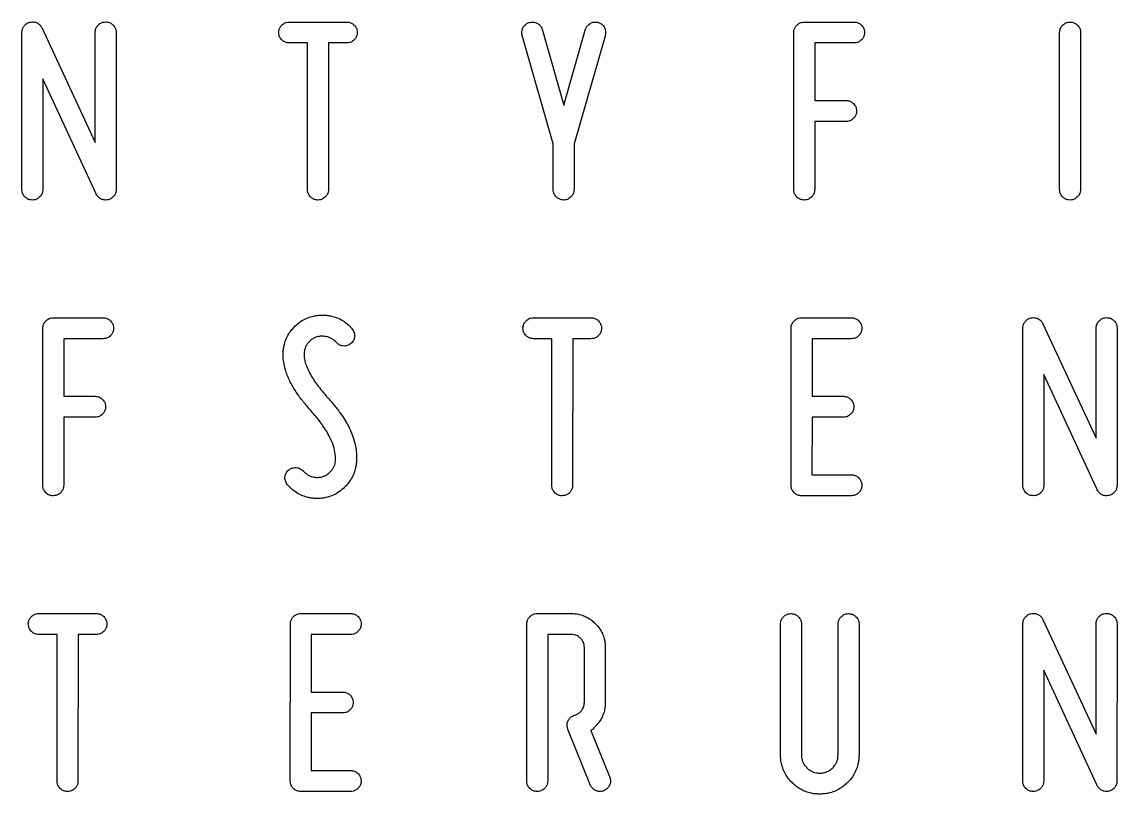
# Model space of a CAD drawing. Header units: millimetres. Extents: x 0 to 1221, y 0 to 920.
# Drawn here: x 327.9 to 590.5, y 473.3 to 658.4 of the extents above; entities that cross this region are included whole.
import ezdxf

# ---------------------------------------------------------------- set-up
doc = ezdxf.new("R2010")
doc.units = ezdxf.units.MM

msp = doc.modelspace()

# ---------------------------------------------------------------- linework, layer by layer
at = {"color": 7, "linetype": 'Continuous', "lineweight": 25}
for p, q in [((332.66, 657.09), (345.48, 629.48)), ((392, 658.37), (405.8, 658.37)), ((452.64, 656.68), (457.81, 638.45)), ((457.81, 638.45), (462.96, 656.46)), ((515.48, 658.37), (527.43, 658.37)), ((327.91, 618.22), (327.92, 655.9)), ((345.48, 629.48), (345.49, 655.89)), ((350.51, 655.89), (350.5, 618.19)), ((455.27, 629.2), (447.87, 655.11)), ((467.73, 654.95), (460.29, 629.17)), ((512.96, 618.22), (512.97, 655.86)), ((576.69, 618.22), (576.7, 655.86)), ((581.72, 655.86), (581.71, 618.22)), ((396.39, 653.35), (392, 653.35)), ((396.38, 618.22), (396.39, 653.35)), ((401.41, 653.35), (401.4, 618.22)), ((405.8, 653.35), (401.41, 653.35)), ((517.99, 653.35), (517.99, 639.55)), ((527.43, 653.35), (517.99, 653.35)), ((332.94, 644.76), (332.93, 618.22)), ((345.63, 617.34), (332.94, 644.76)), ((517.99, 639.55), (525.51, 639.55)), ((517.98, 634.53), (517.98, 618.22)), ((525.51, 634.53), (517.98, 634.53)), ((455.27, 618.22), (455.27, 629.2)), ((460.29, 629.17), (460.29, 618.22)), ((335.43, 587.48), (347.38, 587.48)), ((399.88, 588.11), (400.45, 588.11)), ((450.55, 587.48), (464.35, 587.48)), ((514.83, 587.48), (526.79, 587.48)), ((572.64, 586.2), (585.46, 558.59)), ((332.91, 547.33), (332.92, 584.97)), ((400.2, 583.06), (399.85, 583.06)), ((512.31, 547.33), (512.32, 584.97)), ((567.89, 547.34), (567.9, 585.01)), ((585.46, 558.59), (585.47, 585)), ((590.49, 585), (590.48, 547.3)), ((337.94, 582.46), (337.93, 568.66)), ((347.38, 582.46), (337.94, 582.46)), ((454.94, 582.46), (450.55, 582.47)), ((454.93, 547.33), (454.94, 582.46)), ((459.96, 582.46), (459.95, 547.33)), ((464.35, 582.46), (459.96, 582.46)), ((517.34, 582.46), (517.34, 568.66)), ((526.78, 582.46), (517.34, 582.46)), ((390.54, 578.64), (390.54, 579.17)), ((395.55, 578.92), (395.55, 578.67)), ((572.92, 573.87), (572.91, 547.33)), ((585.61, 546.45), (572.92, 573.87)), ((337.93, 568.66), (345.46, 568.66)), ((517.34, 568.66), (524.87, 568.66)), ((337.93, 563.64), (337.93, 547.33)), ((345.46, 563.64), (337.93, 563.64)), ((517.34, 563.64), (517.33, 549.84)), ((524.87, 563.64), (517.34, 563.64)), ((403.11, 553.39), (403.11, 553.76)), ((398.49, 549.22), (398.71, 549.22)), ((517.33, 549.84), (526.78, 549.84)), ((398.74, 544.17), (398.21, 544.17)), ((526.77, 544.82), (514.82, 544.82)), ((331.96, 516.6), (345.76, 516.59)), ((394.78, 516.59), (406.73, 516.59)), ((451.47, 516.6), (459.63, 516.59)), ((572.62, 515.31), (585.44, 487.7)), ((392.26, 476.45), (392.27, 514.09)), ((448.95, 476.45), (448.96, 514.09)), ((509.79, 482.72), (509.8, 514.06)), ((514.81, 514.05), (514.81, 482.72)), ((523.59, 482.72), (523.6, 514.05)), ((528.62, 514.05), (528.61, 482.72)), ((567.87, 476.45), (567.88, 514.12)), ((585.44, 487.7), (585.45, 514.11)), ((590.47, 514.11), (590.46, 476.41)), ((336.35, 511.58), (331.96, 511.58)), ((336.34, 476.45), (336.35, 511.58)), ((341.37, 511.57), (341.36, 476.44)), ((345.76, 511.57), (341.37, 511.57)), ((397.29, 511.58), (397.29, 497.77)), ((406.73, 511.57), (397.29, 511.58)), ((453.98, 511.58), (453.97, 476.45)), ((459.63, 511.57), (453.98, 511.58)), ((462.76, 495.26), (462.76, 508.44)), ((467.78, 508.44), (467.78, 495.26)), ((572.9, 502.98), (572.89, 476.45)), ((585.59, 475.56), (572.9, 502.98)), ((397.29, 497.77), (404.82, 497.77)), ((397.29, 492.76), (397.28, 478.95)), ((404.81, 492.75), (397.29, 492.76)), ((464.26, 475.35), (458.9, 488.61)), ((464.3, 488.55), (468.78, 477.51)), ((397.28, 478.95), (406.72, 478.95)), ((406.72, 473.93), (394.77, 473.94))]:
    msp.add_line(p, q, dxfattribs=at)
for points, knots in [([(327.92, 655.9), (327.93, 656.07), (327.95, 656.51), (328.2, 657.14), (328.51, 657.5), (328.66, 657.67)], [0, 0, 0, 0, 0.266278, 0.667605, 1, 1, 1, 1]), ([(328.66, 657.67), (328.79, 657.79), (329.12, 658.08), (329.73, 658.36), (330.21, 658.39), (330.43, 658.4)], [0, 0, 0, 0, 0.266237, 0.669734, 1, 1, 1, 1]), ([(330.43, 658.4), (330.61, 658.4), (331.05, 658.37), (331.69, 658.13), (332.06, 657.82), (332.22, 657.68)], [0, 0, 0, 0, 0.265482, 0.679431, 1, 1, 1, 1]), ([(332.22, 657.68), (332.26, 657.64), (332.34, 657.54), (332.49, 657.34), (332.59, 657.19), (332.66, 657.09)], [0, 0, 0, 0, 0.254864, 0.509733, 1, 1, 1, 1]), ([(345.49, 655.89), (345.5, 656.07), (345.52, 656.5), (345.76, 657.14), (346.08, 657.5), (346.22, 657.66)], [0, 0, 0, 0, 0.266278, 0.667604, 1, 1, 1, 1]), ([(346.22, 657.66), (346.35, 657.78), (346.68, 658.07), (347.3, 658.35), (347.78, 658.39), (348, 658.4)], [0, 0, 0, 0, 0.266236, 0.669732, 1, 1, 1, 1]), ([(348, 658.4), (348.17, 658.39), (348.61, 658.37), (349.24, 658.13), (349.6, 657.81), (349.77, 657.66)], [0, 0, 0, 0, 0.266278, 0.667601, 1, 1, 1, 1]), ([(349.77, 657.66), (349.89, 657.53), (350.18, 657.21), (350.46, 656.59), (350.49, 656.11), (350.51, 655.89)], [0, 0, 0, 0, 0.266237, 0.66974, 1, 1, 1, 1]), ([(389.49, 655.86), (389.5, 656.04), (389.52, 656.48), (389.76, 657.11), (390.08, 657.47), (390.23, 657.64)], [0, 0, 0, 0, 0.266276, 0.667601, 1, 1, 1, 1]), ([(390.23, 657.64), (390.36, 657.75), (390.68, 658.05), (391.3, 658.33), (391.78, 658.36), (392, 658.37)], [0, 0, 0, 0, 0.266236, 0.669736, 1, 1, 1, 1]), ([(405.8, 658.37), (405.98, 658.36), (406.41, 658.34), (407.05, 658.09), (407.41, 657.78), (407.57, 657.63)], [0, 0, 0, 0, 0.266276, 0.667604, 1, 1, 1, 1]), ([(407.57, 657.63), (407.69, 657.5), (407.98, 657.17), (408.26, 656.56), (408.3, 656.08), (408.31, 655.86)], [0, 0, 0, 0, 0.266235, 0.669732, 1, 1, 1, 1]), ([(447.78, 655.86), (447.79, 656.04), (447.81, 656.48), (448.05, 657.11), (448.36, 657.48), (448.5, 657.64)], [0, 0, 0, 0, 0.265361, 0.674713, 1, 1, 1, 1]), ([(448.5, 657.64), (448.63, 657.75), (448.95, 658.05), (449.56, 658.33), (450.04, 658.36), (450.26, 658.37)], [0, 0, 0, 0, 0.266226, 0.661962, 1, 1, 1, 1]), ([(450.26, 658.37), (450.43, 658.36), (450.88, 658.34), (451.51, 658.1), (451.88, 657.79), (452.05, 657.65)], [0, 0, 0, 0, 0.265481, 0.679435, 1, 1, 1, 1]), ([(452.05, 657.65), (452.12, 657.57), (452.26, 657.41), (452.48, 657.09), (452.58, 656.84), (452.64, 656.68)], [0, 0, 0, 0, 0.280456, 0.561064, 1, 1, 1, 1]), ([(462.96, 656.46), (463, 656.58), (463.07, 656.82), (463.28, 657.24), (463.51, 657.49), (463.65, 657.65)], [0, 0, 0, 0, 0.271566, 0.543089, 1, 1, 1, 1]), ([(463.65, 657.65), (463.78, 657.76), (464.12, 658.06), (464.73, 658.33), (465.21, 658.36), (465.41, 658.37)], [0, 0, 0, 0, 0.26946, 0.690257, 1, 1, 1, 1]), ([(465.41, 658.37), (465.59, 658.36), (466.02, 658.34), (466.65, 658.1), (467, 657.78), (467.17, 657.63)], [0, 0, 0, 0, 0.273816, 0.665205, 1, 1, 1, 1]), ([(467.17, 657.63), (467.28, 657.5), (467.56, 657.16), (467.81, 656.54), (467.84, 656.06), (467.85, 655.86)], [0, 0, 0, 0, 0.267425, 0.685847, 1, 1, 1, 1]), ([(512.97, 655.86), (512.98, 656.04), (513, 656.48), (513.25, 657.11), (513.56, 657.47), (513.71, 657.64)], [0, 0, 0, 0, 0.266276, 0.667601, 1, 1, 1, 1]), ([(513.71, 657.64), (513.84, 657.75), (514.17, 658.05), (514.78, 658.33), (515.26, 658.36), (515.48, 658.37)], [0, 0, 0, 0, 0.266236, 0.669736, 1, 1, 1, 1]), ([(527.43, 658.37), (527.61, 658.36), (528.04, 658.34), (528.68, 658.09), (529.04, 657.78), (529.2, 657.63)], [0, 0, 0, 0, 0.266277, 0.667604, 1, 1, 1, 1]), ([(529.2, 657.63), (529.32, 657.5), (529.61, 657.17), (529.89, 656.56), (529.93, 656.08), (529.94, 655.86)], [0, 0, 0, 0, 0.266235, 0.669732, 1, 1, 1, 1]), ([(576.7, 655.86), (576.71, 656.04), (576.74, 656.47), (576.98, 657.11), (577.3, 657.47), (577.44, 657.63)], [0, 0, 0, 0, 0.266276, 0.667601, 1, 1, 1, 1]), ([(577.44, 657.63), (577.57, 657.75), (577.9, 658.05), (578.52, 658.32), (579, 658.36), (579.21, 658.37)], [0, 0, 0, 0, 0.266236, 0.669736, 1, 1, 1, 1]), ([(579.21, 658.37), (579.39, 658.36), (579.83, 658.34), (580.46, 658.1), (580.82, 657.78), (580.99, 657.63)], [0, 0, 0, 0, 0.266277, 0.667604, 1, 1, 1, 1]), ([(580.99, 657.63), (581.1, 657.5), (581.4, 657.18), (581.68, 656.56), (581.71, 656.08), (581.72, 655.86)], [0, 0, 0, 0, 0.266235, 0.669732, 1, 1, 1, 1]), ([(390.23, 654.09), (390.11, 654.22), (389.82, 654.55), (389.54, 655.17), (389.5, 655.65), (389.49, 655.86)], [0, 0, 0, 0, 0.266239, 0.669748, 1, 1, 1, 1]), ([(392, 653.35), (391.82, 653.36), (391.39, 653.39), (390.75, 653.63), (390.39, 653.95), (390.23, 654.09)], [0, 0, 0, 0, 0.266276, 0.667604, 1, 1, 1, 1]), ([(407.57, 654.09), (407.44, 653.97), (407.11, 653.68), (406.5, 653.4), (406.02, 653.37), (405.8, 653.35)], [0, 0, 0, 0, 0.266235, 0.669735, 1, 1, 1, 1]), ([(408.31, 655.86), (408.3, 655.68), (408.28, 655.25), (408.03, 654.61), (407.72, 654.25), (407.57, 654.09)], [0, 0, 0, 0, 0.266279, 0.667608, 1, 1, 1, 1]), ([(447.87, 655.11), (447.86, 655.18), (447.83, 655.3), (447.79, 655.55), (447.78, 655.74), (447.78, 655.86)], [0, 0, 0, 0, 0.255283, 0.510575, 1, 1, 1, 1]), ([(467.85, 655.86), (467.85, 655.78), (467.85, 655.61), (467.82, 655.3), (467.76, 655.09), (467.73, 654.95)], [0, 0, 0, 0, 0.2725583, 0.5451641, 1, 1, 1, 1]), ([(529.2, 654.1), (529.07, 653.98), (528.75, 653.69), (528.13, 653.4), (527.65, 653.37), (527.43, 653.35)], [0, 0, 0, 0, 0.268049, 0.666958, 1, 1, 1, 1]), ([(529.94, 655.86), (529.93, 655.68), (529.9, 655.24), (529.65, 654.62), (529.34, 654.26), (529.2, 654.1)], [0, 0, 0, 0, 0.271529, 0.673325, 1, 1, 1, 1]), ([(525.51, 639.55), (525.69, 639.54), (526.13, 639.52), (526.76, 639.27), (527.12, 638.96), (527.29, 638.81)], [0, 0, 0, 0, 0.266277, 0.667604, 1, 1, 1, 1]), ([(527.29, 638.81), (527.4, 638.68), (527.7, 638.35), (527.98, 637.74), (528.01, 637.26), (528.02, 637.04)], [0, 0, 0, 0, 0.266236, 0.669735, 1, 1, 1, 1]), ([(528.02, 637.04), (528.01, 636.86), (527.99, 636.43), (527.75, 635.8), (527.43, 635.43), (527.28, 635.27)], [0, 0, 0, 0, 0.266277, 0.667602, 1, 1, 1, 1]), ([(527.28, 635.27), (527.15, 635.15), (526.83, 634.86), (526.21, 634.58), (525.73, 634.55), (525.51, 634.53)], [0, 0, 0, 0, 0.266238, 0.669734, 1, 1, 1, 1]), ([(328.65, 616.45), (328.53, 616.58), (328.24, 616.91), (327.96, 617.53), (327.93, 618.01), (327.91, 618.22)], [0, 0, 0, 0, 0.266236, 0.669735, 1, 1, 1, 1]), ([(332.93, 618.22), (332.92, 618.05), (332.9, 617.61), (332.65, 616.98), (332.34, 616.62), (332.19, 616.45)], [0, 0, 0, 0, 0.266277, 0.667602, 1, 1, 1, 1]), ([(346.23, 616.46), (346.16, 616.53), (346.02, 616.67), (345.81, 616.96), (345.7, 617.19), (345.63, 617.34)], [0, 0, 0, 0, 0.270339, 0.540607, 1, 1, 1, 1]), ([(350.5, 618.19), (350.49, 618.02), (350.46, 617.59), (350.22, 616.98), (349.91, 616.62), (349.77, 616.46)], [0, 0, 0, 0, 0.267544, 0.667423, 1, 1, 1, 1]), ([(397.12, 616.45), (397, 616.58), (396.71, 616.91), (396.43, 617.52), (396.39, 618.01), (396.38, 618.22)], [0, 0, 0, 0, 0.266236, 0.669734, 1, 1, 1, 1]), ([(401.4, 618.22), (401.39, 618.05), (401.37, 617.61), (401.12, 616.98), (400.81, 616.61), (400.66, 616.45)], [0, 0, 0, 0, 0.266277, 0.667602, 1, 1, 1, 1]), ([(456.02, 616.45), (455.9, 616.58), (455.6, 616.9), (455.32, 617.52), (455.28, 618), (455.27, 618.22)], [0, 0, 0, 0, 0.268048, 0.666958, 1, 1, 1, 1]), ([(460.29, 618.22), (460.28, 618.05), (460.25, 617.61), (460.01, 616.98), (459.69, 616.61), (459.55, 616.45)], [0, 0, 0, 0, 0.266277, 0.667602, 1, 1, 1, 1]), ([(513.7, 616.45), (513.58, 616.58), (513.29, 616.91), (513.01, 617.52), (512.98, 618.01), (512.96, 618.22)], [0, 0, 0, 0, 0.266236, 0.669734, 1, 1, 1, 1]), ([(517.98, 618.22), (517.97, 618.05), (517.95, 617.61), (517.7, 616.98), (517.39, 616.61), (517.24, 616.45)], [0, 0, 0, 0, 0.266277, 0.667602, 1, 1, 1, 1]), ([(577.43, 616.45), (577.31, 616.58), (577.02, 616.91), (576.74, 617.52), (576.71, 618.01), (576.69, 618.22)], [0, 0, 0, 0, 0.266236, 0.669734, 1, 1, 1, 1]), ([(581.71, 618.22), (581.7, 618.05), (581.68, 617.61), (581.44, 616.98), (581.12, 616.61), (580.97, 616.45)], [0, 0, 0, 0, 0.266277, 0.667602, 1, 1, 1, 1]), ([(330.42, 615.71), (330.25, 615.72), (329.81, 615.75), (329.18, 615.99), (328.81, 616.31), (328.65, 616.45)], [0, 0, 0, 0, 0.266276, 0.667604, 1, 1, 1, 1]), ([(332.19, 616.45), (332.06, 616.33), (331.73, 616.04), (331.12, 615.76), (330.64, 615.73), (330.42, 615.71)], [0, 0, 0, 0, 0.266236, 0.669736, 1, 1, 1, 1]), ([(347.99, 615.71), (347.81, 615.72), (347.38, 615.74), (346.74, 615.98), (346.39, 616.31), (346.23, 616.46)], [0, 0, 0, 0, 0.272776, 0.656947, 1, 1, 1, 1]), ([(349.77, 616.46), (349.64, 616.34), (349.31, 616.04), (348.69, 615.76), (348.2, 615.72), (347.99, 615.71)], [0, 0, 0, 0, 0.268991, 0.675474, 1, 1, 1, 1]), ([(398.89, 615.71), (398.71, 615.72), (398.28, 615.75), (397.64, 615.99), (397.28, 616.31), (397.12, 616.45)], [0, 0, 0, 0, 0.266276, 0.667604, 1, 1, 1, 1]), ([(400.66, 616.45), (400.53, 616.33), (400.2, 616.04), (399.59, 615.76), (399.11, 615.73), (398.89, 615.71)], [0, 0, 0, 0, 0.266236, 0.669736, 1, 1, 1, 1]), ([(457.78, 615.71), (457.6, 615.72), (457.16, 615.75), (456.54, 616), (456.18, 616.31), (456.02, 616.45)], [0, 0, 0, 0, 0.271529, 0.673328, 1, 1, 1, 1]), ([(459.55, 616.45), (459.42, 616.33), (459.09, 616.04), (458.47, 615.76), (457.99, 615.73), (457.78, 615.71)], [0, 0, 0, 0, 0.266236, 0.669736, 1, 1, 1, 1]), ([(515.47, 615.71), (515.3, 615.72), (514.86, 615.75), (514.23, 615.99), (513.86, 616.31), (513.7, 616.45)], [0, 0, 0, 0, 0.266276, 0.667604, 1, 1, 1, 1]), ([(517.24, 616.45), (517.11, 616.33), (516.78, 616.04), (516.17, 615.76), (515.69, 615.73), (515.47, 615.71)], [0, 0, 0, 0, 0.266236, 0.669738, 1, 1, 1, 1]), ([(579.2, 615.71), (579.03, 615.72), (578.59, 615.75), (577.96, 615.99), (577.59, 616.31), (577.43, 616.45)], [0, 0, 0, 0, 0.266276, 0.667604, 1, 1, 1, 1]), ([(580.97, 616.45), (580.84, 616.33), (580.52, 616.04), (579.9, 615.76), (579.42, 615.73), (579.2, 615.71)], [0, 0, 0, 0, 0.266236, 0.669738, 1, 1, 1, 1]), ([(332.92, 584.97), (332.93, 585.15), (332.95, 585.59), (333.2, 586.22), (333.51, 586.58), (333.66, 586.75)], [0, 0, 0, 0, 0.266277, 0.667602, 1, 1, 1, 1]), ([(333.66, 586.75), (333.79, 586.86), (334.12, 587.16), (334.73, 587.44), (335.21, 587.47), (335.43, 587.48)], [0, 0, 0, 0, 0.266236, 0.669738, 1, 1, 1, 1]), ([(347.38, 587.48), (347.56, 587.47), (347.99, 587.45), (348.63, 587.21), (348.99, 586.89), (349.15, 586.74)], [0, 0, 0, 0, 0.266277, 0.667604, 1, 1, 1, 1]), ([(349.15, 586.74), (349.27, 586.61), (349.56, 586.29), (349.84, 585.67), (349.88, 585.19), (349.89, 584.97)], [0, 0, 0, 0, 0.266236, 0.669734, 1, 1, 1, 1]), ([(390.54, 579.17), (390.56, 579.5), (390.62, 580.16), (390.86, 581.3), (391.31, 582.59), (392.01, 583.84), (392.81, 584.89), (393.39, 585.45), (393.67, 585.73)], [0, 0, 0, 0, 0.1319, 0.264977, 0.469394, 0.679785, 0.838721, 1, 1, 1, 1]), ([(393.67, 585.73), (394.14, 586.11), (394.99, 586.79), (396.43, 587.51), (397.71, 587.9), (398.87, 588.08), (399.55, 588.1), (399.88, 588.11)], [0, 0, 0, 0, 0.2638594, 0.4804047, 0.7032866, 0.8508017, 1, 1, 1, 1]), ([(400.45, 588.11), (400.78, 588.09), (401.43, 588.04), (402.55, 587.81), (403.79, 587.39), (405.02, 586.71), (406.08, 585.91), (406.65, 585.31), (406.94, 585)], [0, 0, 0, 0, 0.1322933, 0.2658778, 0.4617462, 0.6633211, 0.8302201, 1, 1, 1, 1]), ([(448.04, 584.98), (448.05, 585.15), (448.08, 585.59), (448.32, 586.22), (448.64, 586.58), (448.78, 586.75)], [0, 0, 0, 0, 0.266277, 0.667601, 1, 1, 1, 1]), ([(448.78, 586.75), (448.91, 586.86), (449.24, 587.16), (449.85, 587.44), (450.34, 587.47), (450.55, 587.48)], [0, 0, 0, 0, 0.266236, 0.669736, 1, 1, 1, 1]), ([(464.35, 587.48), (464.53, 587.47), (464.97, 587.45), (465.6, 587.21), (465.96, 586.89), (466.13, 586.74)], [0, 0, 0, 0, 0.266277, 0.667604, 1, 1, 1, 1]), ([(466.13, 586.74), (466.24, 586.61), (466.54, 586.29), (466.82, 585.67), (466.85, 585.19), (466.86, 584.97)], [0, 0, 0, 0, 0.266236, 0.669735, 1, 1, 1, 1]), ([(512.32, 584.97), (512.33, 585.15), (512.36, 585.59), (512.6, 586.22), (512.92, 586.58), (513.06, 586.75)], [0, 0, 0, 0, 0.266277, 0.667602, 1, 1, 1, 1]), ([(513.06, 586.75), (513.19, 586.86), (513.52, 587.16), (514.14, 587.44), (514.62, 587.47), (514.83, 587.48)], [0, 0, 0, 0, 0.266236, 0.669738, 1, 1, 1, 1]), ([(526.79, 587.48), (526.96, 587.47), (527.4, 587.45), (528.03, 587.21), (528.39, 586.89), (528.56, 586.74)], [0, 0, 0, 0, 0.266277, 0.667604, 1, 1, 1, 1]), ([(528.56, 586.74), (528.67, 586.61), (528.97, 586.29), (529.25, 585.67), (529.28, 585.19), (529.29, 584.97)], [0, 0, 0, 0, 0.266236, 0.669735, 1, 1, 1, 1]), ([(567.9, 585.01), (567.91, 585.18), (567.94, 585.62), (568.18, 586.25), (568.5, 586.62), (568.64, 586.78)], [0, 0, 0, 0, 0.266278, 0.667608, 1, 1, 1, 1]), ([(568.64, 586.78), (568.77, 586.9), (569.1, 587.19), (569.71, 587.47), (570.2, 587.5), (570.41, 587.52)], [0, 0, 0, 0, 0.266236, 0.669736, 1, 1, 1, 1]), ([(570.41, 587.52), (570.59, 587.51), (571.03, 587.48), (571.67, 587.24), (572.04, 586.93), (572.2, 586.79)], [0, 0, 0, 0, 0.265482, 0.679431, 1, 1, 1, 1]), ([(572.2, 586.79), (572.24, 586.75), (572.32, 586.65), (572.47, 586.46), (572.57, 586.3), (572.64, 586.2)], [0, 0, 0, 0, 0.254864, 0.509733, 1, 1, 1, 1]), ([(585.47, 585), (585.48, 585.18), (585.5, 585.62), (585.74, 586.25), (586.06, 586.61), (586.2, 586.77)], [0, 0, 0, 0, 0.266278, 0.667608, 1, 1, 1, 1]), ([(586.2, 586.77), (586.33, 586.89), (586.66, 587.19), (587.28, 587.46), (587.76, 587.5), (587.98, 587.51)], [0, 0, 0, 0, 0.266235, 0.669734, 1, 1, 1, 1]), ([(587.98, 587.51), (588.15, 587.5), (588.59, 587.48), (589.22, 587.24), (589.58, 586.92), (589.75, 586.77)], [0, 0, 0, 0, 0.266277, 0.667604, 1, 1, 1, 1]), ([(589.75, 586.77), (589.87, 586.64), (590.16, 586.32), (590.44, 585.7), (590.47, 585.22), (590.49, 585)], [0, 0, 0, 0, 0.266238, 0.669745, 1, 1, 1, 1]), ([(349.15, 583.21), (349.02, 583.09), (348.7, 582.8), (348.08, 582.51), (347.6, 582.48), (347.38, 582.46)], [0, 0, 0, 0, 0.26805, 0.666959, 1, 1, 1, 1]), ([(349.89, 584.97), (349.88, 584.79), (349.85, 584.36), (349.6, 583.73), (349.29, 583.37), (349.15, 583.21)], [0, 0, 0, 0, 0.271528, 0.673324, 1, 1, 1, 1]), ([(399.85, 583.06), (399.57, 583.05), (399.07, 583.02), (398.36, 582.81), (397.66, 582.49), (397.24, 582.15), (397, 581.96)], [0, 0, 0, 0, 0.267998, 0.484327, 0.706863, 1, 1, 1, 1]), ([(403.24, 581.65), (403.02, 581.86), (402.62, 582.23), (401.94, 582.64), (401.15, 582.95), (400.55, 583.02), (400.2, 583.06)], [0, 0, 0, 0, 0.265909, 0.474225, 0.688647, 1, 1, 1, 1]), ([(407.69, 583.09), (407.67, 582.91), (407.61, 582.45), (407.33, 581.84), (407.01, 581.5), (406.88, 581.36)], [0, 0, 0, 0, 0.275619, 0.71832, 1, 1, 1, 1]), ([(406.94, 585), (407.06, 584.85), (407.38, 584.44), (407.66, 583.77), (407.68, 583.27), (407.69, 583.09)], [0, 0, 0, 0, 0.276899, 0.746841, 1, 1, 1, 1]), ([(448.78, 583.2), (448.66, 583.33), (448.37, 583.66), (448.09, 584.28), (448.06, 584.76), (448.04, 584.98)], [0, 0, 0, 0, 0.266238, 0.669745, 1, 1, 1, 1]), ([(450.55, 582.47), (450.38, 582.48), (449.94, 582.5), (449.31, 582.74), (448.94, 583.06), (448.78, 583.2)], [0, 0, 0, 0, 0.266276, 0.667604, 1, 1, 1, 1]), ([(466.13, 583.2), (466, 583.08), (465.67, 582.79), (465.05, 582.51), (464.57, 582.48), (464.35, 582.46)], [0, 0, 0, 0, 0.266236, 0.669738, 1, 1, 1, 1]), ([(466.86, 584.97), (466.85, 584.8), (466.83, 584.36), (466.59, 583.73), (466.27, 583.36), (466.13, 583.2)], [0, 0, 0, 0, 0.266278, 0.667609, 1, 1, 1, 1]), ([(528.56, 583.21), (528.43, 583.09), (528.1, 582.8), (527.49, 582.51), (527, 582.48), (526.78, 582.46)], [0, 0, 0, 0, 0.26805, 0.666959, 1, 1, 1, 1]), ([(529.29, 584.97), (529.28, 584.79), (529.26, 584.36), (529.01, 583.73), (528.7, 583.37), (528.56, 583.21)], [0, 0, 0, 0, 0.271528, 0.673325, 1, 1, 1, 1]), ([(397, 581.96), (396.78, 581.75), (396.4, 581.37), (396, 580.7), (395.67, 579.92), (395.6, 579.3), (395.55, 578.92)], [0, 0, 0, 0, 0.264868, 0.464464, 0.669882, 1, 1, 1, 1]), ([(405.18, 580.71), (404.98, 580.72), (404.51, 580.76), (403.81, 581.07), (403.43, 581.46), (403.24, 581.65)], [0, 0, 0, 0, 0.271913, 0.64381, 1, 1, 1, 1]), ([(406.88, 581.36), (406.75, 581.26), (406.42, 580.99), (405.83, 580.74), (405.37, 580.72), (405.18, 580.71)], [0, 0, 0, 0, 0.2642, 0.695354, 1, 1, 1, 1]), ([(396.96, 565.5), (396.34, 566.2), (395.11, 567.62), (393.46, 569.91), (392.04, 572.37), (391.12, 574.7), (390.62, 576.82), (390.56, 578.03), (390.54, 578.64)], [0, 0, 0, 0, 0.187988, 0.37711, 0.565307, 0.757073, 0.877358, 1, 1, 1, 1]), ([(395.55, 578.67), (395.59, 578.21), (395.65, 577.28), (396.28, 575.37), (397.53, 573.03), (399.48, 570.31), (400.98, 568.61), (401.76, 567.72)], [0, 0, 0, 0, 0.1067545, 0.2175183, 0.4676095, 0.724508, 1, 1, 1, 1]), ([(345.46, 568.66), (345.64, 568.65), (346.08, 568.63), (346.71, 568.39), (347.07, 568.07), (347.23, 567.92)], [0, 0, 0, 0, 0.266277, 0.667603, 1, 1, 1, 1]), ([(347.23, 567.92), (347.35, 567.79), (347.65, 567.47), (347.92, 566.85), (347.96, 566.37), (347.97, 566.15)], [0, 0, 0, 0, 0.266236, 0.669734, 1, 1, 1, 1]), ([(401.76, 567.72), (402.33, 567.07), (403.46, 565.77), (405.16, 563.39), (406.78, 560.51), (407.73, 557.7), (408.11, 555.44), (408.14, 554.39), (408.16, 553.85)], [0, 0, 0, 0, 0.1654735, 0.3319391, 0.5609116, 0.7969582, 0.8979185, 1, 1, 1, 1]), ([(524.87, 568.66), (525.04, 568.65), (525.48, 568.63), (526.11, 568.39), (526.47, 568.07), (526.64, 567.92)], [0, 0, 0, 0, 0.266276, 0.667604, 1, 1, 1, 1]), ([(526.64, 567.92), (526.76, 567.79), (527.05, 567.47), (527.33, 566.85), (527.36, 566.37), (527.38, 566.15)], [0, 0, 0, 0, 0.266236, 0.669735, 1, 1, 1, 1]), ([(347.97, 566.15), (347.96, 565.98), (347.94, 565.54), (347.7, 564.91), (347.38, 564.54), (347.23, 564.38)], [0, 0, 0, 0, 0.266277, 0.667601, 1, 1, 1, 1]), ([(403.11, 553.76), (403.06, 554.42), (402.96, 555.78), (402.16, 558.09), (400.82, 560.61), (398.98, 563.18), (397.61, 564.75), (396.96, 565.5)], [0, 0, 0, 0, 0.146997, 0.300273, 0.537376, 0.779742, 1, 1, 1, 1]), ([(527.38, 566.15), (527.37, 565.98), (527.34, 565.54), (527.1, 564.91), (526.78, 564.54), (526.64, 564.38)], [0, 0, 0, 0, 0.266277, 0.667602, 1, 1, 1, 1]), ([(347.23, 564.38), (347.1, 564.26), (346.78, 563.97), (346.16, 563.69), (345.68, 563.66), (345.46, 563.64)], [0, 0, 0, 0, 0.266238, 0.669732, 1, 1, 1, 1]), ([(526.64, 564.38), (526.51, 564.26), (526.18, 563.97), (525.56, 563.69), (525.08, 563.66), (524.87, 563.64)], [0, 0, 0, 0, 0.266238, 0.669733, 1, 1, 1, 1]), ([(391.81, 550.97), (391.96, 551.09), (392.32, 551.37), (392.95, 551.57), (393.41, 551.59), (393.6, 551.6)], [0, 0, 0, 0, 0.285776, 0.705177, 1, 1, 1, 1]), ([(393.6, 551.6), (393.79, 551.57), (394.3, 551.49), (394.94, 551.16), (395.31, 550.82), (395.45, 550.69)], [0, 0, 0, 0, 0.27602, 0.724936, 1, 1, 1, 1]), ([(401.66, 550.37), (401.88, 550.59), (402.26, 550.96), (402.66, 551.61), (402.99, 552.39), (403.06, 553), (403.11, 553.39)], [0, 0, 0, 0, 0.26697, 0.461984, 0.662667, 1, 1, 1, 1]), ([(408.12, 553.1), (408.1, 552.78), (408.04, 552.12), (407.79, 550.99), (407.35, 549.7), (406.65, 548.46), (405.85, 547.41), (405.27, 546.86), (404.99, 546.58)], [0, 0, 0, 0, 0.131707, 0.264608, 0.468575, 0.678488, 0.838079, 1, 1, 1, 1]), ([(408.16, 553.85), (408.16, 553.79), (408.16, 553.67), (408.15, 553.41), (408.13, 553.23), (408.12, 553.1)], [0, 0, 0, 0, 0.250608, 0.501216, 1, 1, 1, 1]), ([(390.97, 549.22), (390.99, 549.39), (391.06, 549.86), (391.35, 550.48), (391.68, 550.83), (391.81, 550.97)], [0, 0, 0, 0, 0.263165, 0.709101, 1, 1, 1, 1]), ([(391.72, 547.3), (391.6, 547.46), (391.28, 547.87), (391, 548.54), (390.98, 549.04), (390.97, 549.22)], [0, 0, 0, 0, 0.276899, 0.74684, 1, 1, 1, 1]), ([(395.45, 550.69), (395.67, 550.47), (396.05, 550.08), (396.7, 549.67), (397.49, 549.33), (398.11, 549.26), (398.49, 549.22)], [0, 0, 0, 0, 0.2668691, 0.4640852, 0.6670699, 1, 1, 1, 1]), ([(398.71, 549.22), (399, 549.23), (399.52, 549.26), (400.25, 549.47), (400.97, 549.81), (401.41, 550.17), (401.66, 550.37)], [0, 0, 0, 0, 0.268549, 0.479864, 0.69725, 1, 1, 1, 1]), ([(526.78, 549.84), (526.95, 549.83), (527.39, 549.81), (528.02, 549.57), (528.38, 549.25), (528.55, 549.1)], [0, 0, 0, 0, 0.266279, 0.667597, 1, 1, 1, 1]), ([(528.55, 549.1), (528.66, 548.97), (528.96, 548.65), (529.24, 548.03), (529.27, 547.55), (529.28, 547.33)], [0, 0, 0, 0, 0.266236, 0.669735, 1, 1, 1, 1]), ([(333.65, 545.56), (333.53, 545.69), (333.24, 546.02), (332.96, 546.64), (332.92, 547.12), (332.91, 547.33)], [0, 0, 0, 0, 0.266236, 0.669735, 1, 1, 1, 1]), ([(337.93, 547.33), (337.92, 547.16), (337.9, 546.72), (337.65, 546.09), (337.34, 545.73), (337.19, 545.56)], [0, 0, 0, 0, 0.266277, 0.667602, 1, 1, 1, 1]), ([(398.21, 544.17), (397.89, 544.19), (397.24, 544.25), (396.11, 544.49), (394.83, 544.94), (393.6, 545.63), (392.55, 546.44), (392, 547.01), (391.72, 547.3)], [0, 0, 0, 0, 0.131826, 0.264848, 0.467452, 0.675971, 0.836759, 1, 1, 1, 1]), ([(404.99, 546.58), (404.52, 546.2), (403.67, 545.5), (402.24, 544.78), (400.96, 544.39), (399.78, 544.19), (399.09, 544.17), (398.74, 544.17)], [0, 0, 0, 0, 0.263706, 0.477893, 0.698342, 0.848275, 1, 1, 1, 1]), ([(455.67, 545.56), (455.55, 545.69), (455.26, 546.02), (454.98, 546.64), (454.95, 547.12), (454.93, 547.33)], [0, 0, 0, 0, 0.266236, 0.669734, 1, 1, 1, 1]), ([(459.95, 547.33), (459.94, 547.16), (459.92, 546.72), (459.68, 546.09), (459.36, 545.73), (459.21, 545.56)], [0, 0, 0, 0, 0.266277, 0.667601, 1, 1, 1, 1]), ([(513.05, 545.56), (512.93, 545.69), (512.64, 546.02), (512.36, 546.64), (512.33, 547.12), (512.31, 547.33)], [0, 0, 0, 0, 0.266236, 0.669735, 1, 1, 1, 1]), ([(529.28, 547.33), (529.27, 547.15), (529.25, 546.72), (529, 546.09), (528.69, 545.73), (528.55, 545.57)], [0, 0, 0, 0, 0.271532, 0.673332, 1, 1, 1, 1]), ([(568.63, 545.56), (568.51, 545.69), (568.22, 546.02), (567.94, 546.64), (567.91, 547.12), (567.89, 547.34)], [0, 0, 0, 0, 0.266236, 0.669735, 1, 1, 1, 1]), ([(572.91, 547.33), (572.9, 547.16), (572.88, 546.72), (572.64, 546.09), (572.32, 545.73), (572.17, 545.56)], [0, 0, 0, 0, 0.266277, 0.667602, 1, 1, 1, 1]), ([(586.21, 545.57), (586.14, 545.64), (586, 545.78), (585.79, 546.07), (585.68, 546.3), (585.61, 546.45)], [0, 0, 0, 0, 0.270339, 0.540607, 1, 1, 1, 1]), ([(590.48, 547.3), (590.47, 547.13), (590.44, 546.7), (590.2, 546.09), (589.89, 545.73), (589.75, 545.57)], [0, 0, 0, 0, 0.267544, 0.667423, 1, 1, 1, 1]), ([(335.42, 544.82), (335.24, 544.83), (334.81, 544.86), (334.17, 545.1), (333.81, 545.42), (333.65, 545.56)], [0, 0, 0, 0, 0.266277, 0.667604, 1, 1, 1, 1]), ([(337.19, 545.56), (337.06, 545.44), (336.73, 545.15), (336.12, 544.87), (335.64, 544.84), (335.42, 544.82)], [0, 0, 0, 0, 0.266235, 0.669735, 1, 1, 1, 1]), ([(457.44, 544.82), (457.27, 544.83), (456.83, 544.86), (456.2, 545.1), (455.83, 545.42), (455.67, 545.56)], [0, 0, 0, 0, 0.266276, 0.667604, 1, 1, 1, 1]), ([(459.21, 545.56), (459.08, 545.44), (458.76, 545.15), (458.14, 544.87), (457.66, 544.84), (457.44, 544.82)], [0, 0, 0, 0, 0.266236, 0.669738, 1, 1, 1, 1]), ([(514.82, 544.82), (514.65, 544.83), (514.21, 544.86), (513.58, 545.1), (513.22, 545.42), (513.05, 545.56)], [0, 0, 0, 0, 0.266277, 0.667604, 1, 1, 1, 1]), ([(528.55, 545.57), (528.42, 545.45), (528.09, 545.16), (527.48, 544.87), (526.99, 544.84), (526.77, 544.82)], [0, 0, 0, 0, 0.268047, 0.666962, 1, 1, 1, 1]), ([(570.4, 544.83), (570.23, 544.84), (569.79, 544.86), (569.16, 545.1), (568.79, 545.42), (568.63, 545.56)], [0, 0, 0, 0, 0.266276, 0.667604, 1, 1, 1, 1]), ([(572.17, 545.56), (572.04, 545.45), (571.72, 545.15), (571.1, 544.87), (570.62, 544.84), (570.4, 544.83)], [0, 0, 0, 0, 0.266236, 0.669736, 1, 1, 1, 1]), ([(587.97, 544.82), (587.79, 544.83), (587.36, 544.85), (586.72, 545.09), (586.37, 545.42), (586.21, 545.57)], [0, 0, 0, 0, 0.272776, 0.656947, 1, 1, 1, 1]), ([(589.75, 545.57), (589.62, 545.45), (589.29, 545.15), (588.67, 544.87), (588.18, 544.84), (587.97, 544.82)], [0, 0, 0, 0, 0.268991, 0.675474, 1, 1, 1, 1]), ([(329.45, 514.09), (329.46, 514.26), (329.48, 514.7), (329.73, 515.33), (330.04, 515.69), (330.19, 515.86)], [0, 0, 0, 0, 0.266277, 0.667601, 1, 1, 1, 1]), ([(330.19, 515.86), (330.32, 515.98), (330.65, 516.27), (331.26, 516.55), (331.74, 516.58), (331.96, 516.6)], [0, 0, 0, 0, 0.266236, 0.669736, 1, 1, 1, 1]), ([(345.76, 516.59), (345.94, 516.58), (346.37, 516.56), (347.01, 516.32), (347.37, 516), (347.53, 515.85)], [0, 0, 0, 0, 0.266276, 0.667604, 1, 1, 1, 1]), ([(347.53, 515.85), (347.65, 515.72), (347.94, 515.4), (348.22, 514.78), (348.26, 514.3), (348.27, 514.08)], [0, 0, 0, 0, 0.266236, 0.669735, 1, 1, 1, 1]), ([(392.27, 514.09), (392.28, 514.26), (392.31, 514.7), (392.55, 515.33), (392.87, 515.69), (393.01, 515.86)], [0, 0, 0, 0, 0.266277, 0.667601, 1, 1, 1, 1]), ([(393.01, 515.86), (393.14, 515.98), (393.47, 516.27), (394.09, 516.55), (394.57, 516.58), (394.78, 516.59)], [0, 0, 0, 0, 0.266236, 0.669736, 1, 1, 1, 1]), ([(406.73, 516.59), (406.91, 516.58), (407.35, 516.56), (407.98, 516.32), (408.34, 516), (408.51, 515.85)], [0, 0, 0, 0, 0.266277, 0.667604, 1, 1, 1, 1]), ([(408.51, 515.85), (408.62, 515.72), (408.92, 515.4), (409.2, 514.78), (409.23, 514.3), (409.24, 514.08)], [0, 0, 0, 0, 0.266236, 0.669735, 1, 1, 1, 1]), ([(448.96, 514.09), (448.97, 514.26), (449, 514.7), (449.24, 515.33), (449.56, 515.69), (449.7, 515.86)], [0, 0, 0, 0, 0.266277, 0.667601, 1, 1, 1, 1]), ([(449.7, 515.86), (449.83, 515.98), (450.16, 516.27), (450.78, 516.55), (451.26, 516.58), (451.47, 516.6)], [0, 0, 0, 0, 0.266236, 0.669736, 1, 1, 1, 1]), ([(459.63, 516.59), (460.2, 516.56), (461.19, 516.51), (462.57, 516.1), (463.66, 515.57), (464.61, 514.92), (465.12, 514.44), (465.39, 514.19)], [0, 0, 0, 0, 0.266263, 0.464038, 0.667564, 0.832448, 1, 1, 1, 1]), ([(509.8, 514.06), (509.81, 514.23), (509.83, 514.67), (510.07, 515.3), (510.39, 515.66), (510.53, 515.83)], [0, 0, 0, 0, 0.266274, 0.667602, 1, 1, 1, 1]), ([(510.53, 515.83), (510.66, 515.94), (510.99, 516.24), (511.61, 516.52), (512.09, 516.55), (512.31, 516.56)], [0, 0, 0, 0, 0.266236, 0.669736, 1, 1, 1, 1]), ([(512.31, 516.56), (512.48, 516.55), (512.92, 516.53), (513.55, 516.29), (513.91, 515.97), (514.08, 515.83)], [0, 0, 0, 0, 0.266277, 0.667604, 1, 1, 1, 1]), ([(514.08, 515.83), (514.19, 515.7), (514.49, 515.37), (514.77, 514.75), (514.8, 514.27), (514.81, 514.05)], [0, 0, 0, 0, 0.266234, 0.66973, 1, 1, 1, 1]), ([(523.6, 514.05), (523.61, 514.23), (523.63, 514.66), (523.87, 515.3), (524.19, 515.66), (524.33, 515.82)], [0, 0, 0, 0, 0.266274, 0.667603, 1, 1, 1, 1]), ([(524.33, 515.82), (524.47, 515.94), (524.79, 516.23), (525.41, 516.51), (525.89, 516.55), (526.11, 516.56)], [0, 0, 0, 0, 0.266236, 0.669738, 1, 1, 1, 1]), ([(526.11, 516.56), (526.28, 516.55), (526.72, 516.53), (527.35, 516.29), (527.71, 515.97), (527.88, 515.82)], [0, 0, 0, 0, 0.266276, 0.667604, 1, 1, 1, 1]), ([(527.88, 515.82), (528, 515.69), (528.29, 515.37), (528.57, 514.75), (528.6, 514.27), (528.62, 514.05)], [0, 0, 0, 0, 0.266233, 0.66973, 1, 1, 1, 1]), ([(567.88, 514.12), (567.89, 514.29), (567.92, 514.73), (568.16, 515.36), (568.48, 515.73), (568.62, 515.89)], [0, 0, 0, 0, 0.266277, 0.667601, 1, 1, 1, 1]), ([(568.62, 515.89), (568.75, 516.01), (569.08, 516.3), (569.69, 516.58), (570.18, 516.61), (570.39, 516.63)], [0, 0, 0, 0, 0.266238, 0.669733, 1, 1, 1, 1]), ([(570.39, 516.63), (570.57, 516.62), (571.01, 516.59), (571.65, 516.35), (572.02, 516.04), (572.18, 515.91)], [0, 0, 0, 0, 0.265482, 0.679431, 1, 1, 1, 1]), ([(572.18, 515.91), (572.22, 515.86), (572.3, 515.76), (572.46, 515.57), (572.55, 515.41), (572.62, 515.31)], [0, 0, 0, 0, 0.2548644, 0.509733, 1, 1, 1, 1]), ([(585.45, 514.11), (585.46, 514.29), (585.48, 514.73), (585.72, 515.36), (586.04, 515.72), (586.19, 515.89)], [0, 0, 0, 0, 0.266277, 0.667601, 1, 1, 1, 1]), ([(586.19, 515.89), (586.32, 516), (586.64, 516.3), (587.26, 516.58), (587.74, 516.61), (587.96, 516.62)], [0, 0, 0, 0, 0.266237, 0.669731, 1, 1, 1, 1]), ([(587.96, 516.62), (588.13, 516.61), (588.57, 516.59), (589.2, 516.35), (589.57, 516.03), (589.73, 515.89)], [0, 0, 0, 0, 0.266279, 0.667597, 1, 1, 1, 1]), ([(589.73, 515.89), (589.85, 515.76), (590.14, 515.43), (590.42, 514.81), (590.45, 514.33), (590.47, 514.11)], [0, 0, 0, 0, 0.266236, 0.669734, 1, 1, 1, 1]), ([(330.19, 512.31), (330.07, 512.44), (329.78, 512.77), (329.5, 513.39), (329.47, 513.87), (329.45, 514.09)], [0, 0, 0, 0, 0.266236, 0.669734, 1, 1, 1, 1]), ([(331.96, 511.58), (331.79, 511.59), (331.35, 511.61), (330.72, 511.85), (330.35, 512.17), (330.19, 512.31)], [0, 0, 0, 0, 0.266279, 0.667596, 1, 1, 1, 1]), ([(347.53, 512.31), (347.4, 512.19), (347.08, 511.9), (346.46, 511.62), (345.98, 511.59), (345.76, 511.57)], [0, 0, 0, 0, 0.266238, 0.669733, 1, 1, 1, 1]), ([(348.27, 514.08), (348.26, 513.91), (348.24, 513.47), (348, 512.84), (347.68, 512.47), (347.53, 512.31)], [0, 0, 0, 0, 0.266277, 0.667603, 1, 1, 1, 1]), ([(408.51, 512.33), (408.38, 512.21), (408.05, 511.91), (407.44, 511.62), (406.95, 511.59), (406.73, 511.57)], [0, 0, 0, 0, 0.268049, 0.666958, 1, 1, 1, 1]), ([(409.24, 514.08), (409.23, 513.91), (409.21, 513.47), (408.96, 512.84), (408.65, 512.49), (408.51, 512.33)], [0, 0, 0, 0, 0.271528, 0.673325, 1, 1, 1, 1]), ([(465.39, 514.19), (465.77, 513.77), (466.44, 513.03), (467.13, 511.77), (467.53, 510.62), (467.75, 509.49), (467.77, 508.79), (467.78, 508.44)], [0, 0, 0, 0, 0.266189, 0.46561, 0.670863, 0.834078, 1, 1, 1, 1]), ([(461.84, 510.66), (461.68, 510.81), (461.26, 511.17), (460.49, 511.52), (459.89, 511.56), (459.63, 511.57)], [0, 0, 0, 0, 0.266144, 0.674948, 1, 1, 1, 1]), ([(462.76, 508.44), (462.75, 508.66), (462.72, 509.21), (462.42, 510), (462.02, 510.46), (461.84, 510.66)], [0, 0, 0, 0, 0.267637, 0.667329, 1, 1, 1, 1]), ([(404.82, 497.77), (404.99, 497.76), (405.43, 497.74), (406.06, 497.5), (406.42, 497.18), (406.59, 497.03)], [0, 0, 0, 0, 0.266277, 0.667604, 1, 1, 1, 1]), ([(406.59, 497.03), (406.71, 496.9), (407, 496.58), (407.28, 495.96), (407.31, 495.48), (407.32, 495.26)], [0, 0, 0, 0, 0.266236, 0.669735, 1, 1, 1, 1]), ([(407.32, 495.26), (407.32, 495.09), (407.29, 494.65), (407.05, 494.02), (406.73, 493.65), (406.59, 493.49)], [0, 0, 0, 0, 0.266274, 0.667602, 1, 1, 1, 1]), ([(461.85, 493.04), (462, 493.2), (462.36, 493.61), (462.7, 494.39), (462.74, 494.99), (462.76, 495.26)], [0, 0, 0, 0, 0.2685708, 0.667353, 1, 1, 1, 1]), ([(467.78, 495.26), (467.75, 494.7), (467.7, 493.71), (467.3, 492.34), (466.77, 491.25), (466.12, 490.3), (465.64, 489.78), (465.39, 489.52)], [0, 0, 0, 0, 0.2653625, 0.4636517, 0.6677176, 0.8325081, 1, 1, 1, 1]), ([(406.59, 493.49), (406.46, 493.37), (406.13, 493.08), (405.51, 492.8), (405.03, 492.77), (404.81, 492.75)], [0, 0, 0, 0, 0.266236, 0.669738, 1, 1, 1, 1]), ([(458.62, 489.81), (458.63, 489.99), (458.65, 490.43), (458.91, 491.06), (459.23, 491.43), (459.37, 491.59)], [0, 0, 0, 0, 0.269165, 0.667365, 1, 1, 1, 1]), ([(459.37, 491.59), (459.46, 491.67), (459.63, 491.84), (460, 492.08), (460.31, 492.17), (460.5, 492.22)], [0, 0, 0, 0, 0.271837, 0.543899, 1, 1, 1, 1]), ([(460.5, 492.22), (460.64, 492.27), (460.91, 492.37), (461.38, 492.63), (461.67, 492.88), (461.85, 493.04)], [0, 0, 0, 0, 0.273024, 0.54595, 1, 1, 1, 1]), ([(458.9, 488.61), (458.85, 488.71), (458.76, 488.91), (458.65, 489.31), (458.63, 489.61), (458.62, 489.81)], [0, 0, 0, 0, 0.267182, 0.534338, 1, 1, 1, 1]), ([(465.39, 489.52), (465.27, 489.4), (465.04, 489.16), (464.69, 488.82), (464.43, 488.64), (464.3, 488.55)], [0, 0, 0, 0, 0.354825, 0.676063, 1, 1, 1, 1]), ([(512.55, 476.07), (512.32, 476.31), (511.87, 476.78), (511.19, 477.7), (510.54, 478.86), (510.08, 480.19), (509.83, 481.49), (509.8, 482.31), (509.79, 482.72)], [0, 0, 0, 0, 0.1321099, 0.2654573, 0.4643024, 0.6689535, 0.8331182, 1, 1, 1, 1]), ([(514.81, 482.72), (514.82, 482.41), (514.85, 481.88), (515.07, 481.14), (515.43, 480.37), (515.84, 479.9), (516.09, 479.61)], [0, 0, 0, 0, 0.264964, 0.463771, 0.668378, 1, 1, 1, 1]), ([(522.3, 479.61), (522.51, 479.84), (522.87, 480.24), (523.24, 480.91), (523.53, 481.71), (523.56, 482.33), (523.59, 482.72)], [0, 0, 0, 0, 0.264966, 0.463726, 0.668284, 1, 1, 1, 1]), ([(528.61, 482.72), (528.6, 482.39), (528.58, 481.73), (528.41, 480.6), (528.05, 479.33), (527.44, 478.06), (526.69, 476.97), (526.13, 476.37), (525.85, 476.07)], [0, 0, 0, 0, 0.1321125, 0.2654859, 0.4637805, 0.6678533, 0.8325744, 1, 1, 1, 1]), ([(406.72, 478.95), (406.9, 478.94), (407.34, 478.92), (407.97, 478.68), (408.33, 478.36), (408.5, 478.21)], [0, 0, 0, 0, 0.266277, 0.667604, 1, 1, 1, 1]), ([(408.5, 478.21), (408.61, 478.08), (408.91, 477.76), (409.19, 477.14), (409.22, 476.66), (409.23, 476.44)], [0, 0, 0, 0, 0.266238, 0.66974, 1, 1, 1, 1]), ([(516.09, 479.61), (516.32, 479.41), (516.72, 479.05), (517.39, 478.68), (518.19, 478.39), (518.81, 478.35), (519.2, 478.33)], [0, 0, 0, 0, 0.264964, 0.463726, 0.668286, 1, 1, 1, 1]), ([(519.2, 478.33), (519.5, 478.34), (520.04, 478.37), (520.78, 478.59), (521.55, 478.95), (522.01, 479.36), (522.3, 479.61)], [0, 0, 0, 0, 0.264962, 0.463769, 0.668376, 1, 1, 1, 1]), ([(337.08, 474.67), (336.96, 474.8), (336.67, 475.13), (336.39, 475.75), (336.36, 476.23), (336.34, 476.45)], [0, 0, 0, 0, 0.266234, 0.669729, 1, 1, 1, 1]), ([(341.36, 476.44), (341.35, 476.27), (341.33, 475.83), (341.09, 475.2), (340.77, 474.84), (340.62, 474.67)], [0, 0, 0, 0, 0.266274, 0.667602, 1, 1, 1, 1]), ([(393, 474.67), (392.88, 474.8), (392.59, 475.13), (392.31, 475.75), (392.28, 476.23), (392.26, 476.45)], [0, 0, 0, 0, 0.266234, 0.669729, 1, 1, 1, 1]), ([(409.23, 476.44), (409.22, 476.27), (409.2, 475.83), (408.95, 475.2), (408.64, 474.85), (408.5, 474.69)], [0, 0, 0, 0, 0.271525, 0.673324, 1, 1, 1, 1]), ([(449.69, 474.67), (449.57, 474.8), (449.28, 475.13), (449, 475.75), (448.97, 476.23), (448.95, 476.45)], [0, 0, 0, 0, 0.266234, 0.669729, 1, 1, 1, 1]), ([(453.97, 476.45), (453.96, 476.27), (453.94, 475.83), (453.7, 475.2), (453.38, 474.84), (453.24, 474.67)], [0, 0, 0, 0, 0.266275, 0.667601, 1, 1, 1, 1]), ([(465.8, 474.03), (465.63, 474.09), (465.19, 474.27), (464.64, 474.72), (464.38, 475.15), (464.26, 475.35)], [0, 0, 0, 0, 0.265208, 0.674771, 1, 1, 1, 1]), ([(468.9, 475.69), (468.84, 475.52), (468.67, 475.1), (468.24, 474.57), (467.82, 474.32), (467.65, 474.22)], [0, 0, 0, 0, 0.269089, 0.690648, 1, 1, 1, 1]), ([(468.78, 477.51), (468.82, 477.42), (468.9, 477.24), (469, 476.88), (469.02, 476.61), (469.03, 476.44)], [0, 0, 0, 0, 0.267423, 0.5349373, 1, 1, 1, 1]), ([(469.03, 476.44), (469.03, 476.38), (469.02, 476.24), (468.99, 475.99), (468.94, 475.81), (468.9, 475.69)], [0, 0, 0, 0, 0.259201, 0.518392, 1, 1, 1, 1]), ([(519.19, 473.31), (518.87, 473.32), (518.21, 473.33), (517.08, 473.5), (515.8, 473.86), (514.54, 474.48), (513.45, 475.23), (512.85, 475.79), (512.55, 476.07)], [0, 0, 0, 0, 0.1321119, 0.2654847, 0.463781, 0.6678556, 0.8325756, 1, 1, 1, 1]), ([(525.85, 476.07), (525.61, 475.84), (525.13, 475.39), (524.21, 474.71), (523.05, 474.06), (521.73, 473.6), (520.42, 473.35), (519.61, 473.32), (519.19, 473.31)], [0, 0, 0, 0, 0.132109, 0.265456, 0.464302, 0.668953, 0.833118, 1, 1, 1, 1]), ([(568.61, 474.68), (568.49, 474.81), (568.2, 475.13), (567.92, 475.75), (567.89, 476.23), (567.87, 476.45)], [0, 0, 0, 0, 0.266234, 0.66973, 1, 1, 1, 1]), ([(572.89, 476.45), (572.88, 476.27), (572.86, 475.83), (572.62, 475.2), (572.3, 474.84), (572.15, 474.67)], [0, 0, 0, 0, 0.266274, 0.667602, 1, 1, 1, 1]), ([(586.19, 474.69), (586.12, 474.75), (585.99, 474.89), (585.77, 475.18), (585.66, 475.42), (585.59, 475.56)], [0, 0, 0, 0, 0.270335, 0.540598, 1, 1, 1, 1]), ([(590.46, 476.41), (590.45, 476.24), (590.42, 475.81), (590.19, 475.2), (589.88, 474.85), (589.73, 474.68)], [0, 0, 0, 0, 0.267547, 0.667423, 1, 1, 1, 1]), ([(338.85, 473.94), (338.68, 473.94), (338.24, 473.97), (337.61, 474.21), (337.24, 474.53), (337.08, 474.67)], [0, 0, 0, 0, 0.266276, 0.667604, 1, 1, 1, 1]), ([(340.62, 474.67), (340.49, 474.55), (340.17, 474.26), (339.55, 473.98), (339.07, 473.95), (338.85, 473.94)], [0, 0, 0, 0, 0.266236, 0.669736, 1, 1, 1, 1]), ([(394.77, 473.94), (394.6, 473.95), (394.16, 473.97), (393.53, 474.21), (393.16, 474.53), (393, 474.67)], [0, 0, 0, 0, 0.266276, 0.667604, 1, 1, 1, 1]), ([(408.5, 474.69), (408.37, 474.57), (408.04, 474.27), (407.43, 473.98), (406.94, 473.95), (406.72, 473.93)], [0, 0, 0, 0, 0.268047, 0.666961, 1, 1, 1, 1]), ([(451.46, 473.94), (451.29, 473.95), (450.85, 473.97), (450.22, 474.21), (449.86, 474.53), (449.69, 474.67)], [0, 0, 0, 0, 0.266276, 0.667604, 1, 1, 1, 1]), ([(453.24, 474.67), (453.11, 474.56), (452.78, 474.26), (452.16, 473.98), (451.68, 473.95), (451.46, 473.94)], [0, 0, 0, 0, 0.266236, 0.669736, 1, 1, 1, 1]), ([(466.52, 473.93), (466.45, 473.93), (466.33, 473.94), (466.08, 473.96), (465.91, 474), (465.8, 474.03)], [0, 0, 0, 0, 0.266244, 0.532459, 1, 1, 1, 1]), ([(467.65, 474.22), (467.56, 474.17), (467.38, 474.08), (467, 473.96), (466.71, 473.95), (466.52, 473.93)], [0, 0, 0, 0, 0.257406, 0.514872, 1, 1, 1, 1]), ([(570.38, 473.94), (570.21, 473.95), (569.77, 473.97), (569.14, 474.21), (568.77, 474.53), (568.61, 474.68)], [0, 0, 0, 0, 0.266276, 0.667604, 1, 1, 1, 1]), ([(572.15, 474.67), (572.02, 474.56), (571.7, 474.26), (571.08, 473.98), (570.6, 473.95), (570.38, 473.94)], [0, 0, 0, 0, 0.266236, 0.669736, 1, 1, 1, 1]), ([(587.95, 473.93), (587.77, 473.94), (587.34, 473.97), (586.7, 474.2), (586.36, 474.53), (586.19, 474.69)], [0, 0, 0, 0, 0.272776, 0.656947, 1, 1, 1, 1]), ([(589.73, 474.68), (589.6, 474.57), (589.27, 474.27), (588.65, 473.98), (588.16, 473.95), (587.95, 473.93)], [0, 0, 0, 0, 0.268991, 0.675474, 1, 1, 1, 1])]:
    msp.add_open_spline(points, degree=3, knots=knots, dxfattribs=at)

doc.saveas('drawing.dxf')
